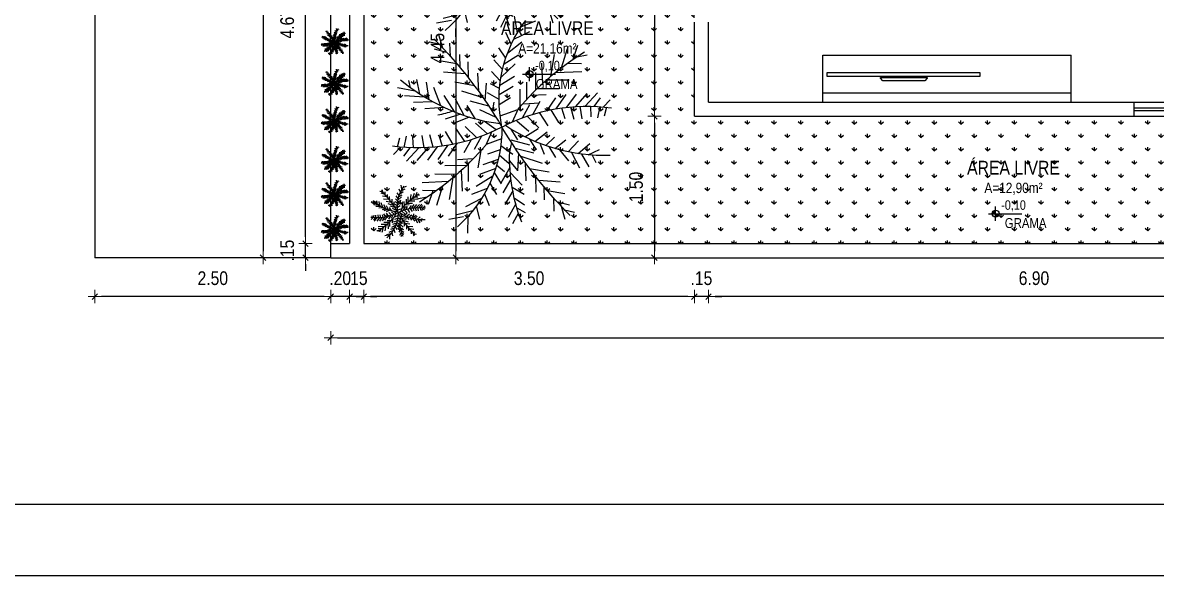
# Model space of a CAD drawing. Header units: millimetres. Extents: x -6300 to 1991, y -4770 to 4545.
# Drawn here: x 1492.07 to 1504.08, y 90.19 to 96.05 of the extents above; entities that cross this region are included whole.
import ezdxf
from ezdxf.enums import TextEntityAlignment as Align

# ---------------------------------------------------------------- set-up
doc = ezdxf.new("R2010")
doc.units = ezdxf.units.MM
doc.header["$LTSCALE"] = 20
doc.header["$MEASUREMENT"] = 0
doc.linetypes.add('CONTINU', pattern=[0])
doc.layers.get('0').update_dxf_attribs({"linetype": 'CONTINUOUS'})
doc.layers.get('DEFPOINTS').update_dxf_attribs({"linetype": 'CONTINUOUS'})
for name, color, linetype in [('COTA', 7, 'CONTINUOUS'), ('E-hatch', 8, 'CONTINUOUS'), ('E-txt-g', 3, 'CONTINUOUS'), ('LAYER7', 4, 'CONTINUOUS'), ('Lotes', 2, 'CONTINUOUS'), ('VE', 118, 'CONTINUOUS'), ('VEGET', 76, 'CONTINUOUS')]:
    doc.layers.add(name, color=color, linetype=linetype)
for name, color, linetype, lineweight in [('E-Pen-C', 4, 'CONTINUOUS', 15), ('E-Pen-G', 3, 'CONTINUOUS', 30), ('E-Txt-W', 7, 'CONTINUOUS', 20)]:
    doc.layers.add(name, color=color, linetype=linetype, lineweight=lineweight)
doc.styles.add('F2', font='ARIALN.TTF')
doc.styles.add('REG60', font='romans.shx', dxfattribs={"width": 0.8, "height": 0.15})
doc.styles.add('REG80', font='romans.shx', dxfattribs={"width": 0.8, "height": 0.2})
doc.dimstyles.new('DIMENSION-1', dxfattribs={"dimtxt": 0.145, "dimasz": 0.07, "dimexe": 1, "dimexo": 0, "dimgap": 0.12, "dimtad": 1, "dimzin": 7, "dimdsep": 46, "dimtxsty": 'F2', "dimblk1": 'TRACO', "dimblk2": 'TRACO', "dimsah": 1, "dimcen": 1, "dimse1": 1, "dimse2": 1, "dimclrd": 4, "dimclre": 256, "dimclrt": 4, "dimadec": 8, "dimazin": 0, "dimtfac": 1, "dimtix": 1, "dimtmove": 2, "dimatfit": 3, "dimldrblk": 'TRACO', "dimfxl": 1, "dimtolj": 1, "dimtzin": 0, "dimarcsym": 0})
pattern_1 = [(90, (-60.41372, 66.12446), (-0.141421356, 0.141421356), [0.0375, -0.245342713]), (45, (-60.41372, 66.12446), (-0.141421356, 0.141421356), [0.0375, -0.1625]), (135, (-60.41372, 66.12446), (-0.141421356, -0.141421356), [0.0375, -0.1625])]

# ---------------------------------------------------------------- blocks, each defined once
blk = doc.blocks.new('TRACO')
at = {"layer": 'E-Pen-C'}
for p, q in [((-1, 0), (1, 0)), ((0, 1), (0, -1))]:
    blk.add_line(p, q, dxfattribs=at)
at = {"layer": 'E-Pen-G'}
blk.add_line((-0.42, -0.42), (0.42, 0.42), dxfattribs=at)
blk = doc.blocks.new('*D401')
at = {"layer": 'COTA', "color": 4, "linetype": 'Continuous', "lineweight": -2}
blk.add_line((1506.161, 93.146), (1499.404, 93.146), dxfattribs=at)
at = {"layer": 'DEFPOINTS', "color": 0, "linetype": 'Continuous'}
for p in [(1499.334, 95.208, -1.83), (1506.231, 95.058, -1.83), (1499.334, 93.146)]:
    blk.add_point(p, dxfattribs=at)
at = {"layer": 'COTA', "color": 4, "linetype": 'Continuous', "lineweight": -2, "xscale": 0.07, "yscale": 0.07, "zscale": 0.07, "rotation": 180}
blk.add_blockref('TRACO', (1499.334, 93.146), dxfattribs=at)
at = {"layer": 'COTA', "color": 4, "linetype": 'Continuous', "lineweight": -2, "xscale": 0.07, "yscale": 0.07, "zscale": 0.07}
blk.add_blockref('TRACO', (1506.231, 93.146), dxfattribs=at)
at = {"layer": 'COTA', "color": 4, "linetype": 'Continuous', "insert": (1502.783, 93.34), "char_height": 0.145, "attachment_point": 5, "style": 'F2'}
blk.add_mtext('\\A1;6.90', dxfattribs=at)
blk = doc.blocks.new('*D402')
at = {"layer": 'COTA', "color": 4, "linetype": 'Continuous', "lineweight": -2}
for p, q in [((1499.114, 93.146), (1499.044, 93.146)), ((1499.334, 93.146), (1499.184, 93.146)), ((1499.404, 93.146), (1499.474, 93.146))]:
    blk.add_line(p, q, dxfattribs=at)
at = {"layer": 'DEFPOINTS', "color": 0, "linetype": 'Continuous'}
for p in [(1499.184, 95.208, -1.83), (1499.334, 95.208, -1.83), (1499.184, 93.146)]:
    blk.add_point(p, dxfattribs=at)
at = {"layer": 'COTA', "color": 4, "linetype": 'Continuous', "lineweight": -2, "xscale": 0.07, "yscale": 0.07, "zscale": 0.07}
blk.add_blockref('TRACO', (1499.184, 93.146), dxfattribs=at)
at = {"layer": 'COTA', "color": 4, "linetype": 'Continuous', "lineweight": -2, "xscale": 0.07, "yscale": 0.07, "zscale": 0.07, "rotation": 180}
blk.add_blockref('TRACO', (1499.334, 93.146), dxfattribs=at)
at = {"layer": 'COTA', "color": 4, "linetype": 'Continuous', "insert": (1499.259, 93.34), "char_height": 0.145, "attachment_point": 5, "style": 'F2'}
blk.add_mtext('\\A1;.15', dxfattribs=at)
blk = doc.blocks.new('*D403')
at = {"layer": 'COTA', "color": 4, "linetype": 'Continuous', "lineweight": -2}
blk.add_line((1499.114, 93.146), (1495.751, 93.146), dxfattribs=at)
at = {"layer": 'DEFPOINTS', "color": 0, "linetype": 'Continuous'}
for p in [(1499.184, 95.208, -1.83), (1495.681, 93.708, -1.83), (1495.681, 93.146)]:
    blk.add_point(p, dxfattribs=at)
at = {"layer": 'COTA', "color": 4, "linetype": 'Continuous', "lineweight": -2, "xscale": 0.07, "yscale": 0.07, "zscale": 0.07, "rotation": 180}
blk.add_blockref('TRACO', (1495.681, 93.146), dxfattribs=at)
at = {"layer": 'COTA', "color": 4, "linetype": 'Continuous', "lineweight": -2, "xscale": 0.07, "yscale": 0.07, "zscale": 0.07}
blk.add_blockref('TRACO', (1499.184, 93.146), dxfattribs=at)
at = {"layer": 'COTA', "color": 4, "linetype": 'Continuous', "insert": (1497.433, 93.34), "char_height": 0.145, "attachment_point": 5, "style": 'F2'}
blk.add_mtext('\\A1;3.50', dxfattribs=at)
blk = doc.blocks.new('*D404')
at = {"layer": 'COTA', "color": 4, "linetype": 'Continuous', "lineweight": -2}
for p, q in [((1495.461, 93.146), (1495.391, 93.146)), ((1495.681, 93.146), (1495.531, 93.146)), ((1495.751, 93.146), (1495.821, 93.146))]:
    blk.add_line(p, q, dxfattribs=at)
at = {"layer": 'DEFPOINTS', "color": 0, "linetype": 'Continuous'}
for p in [(1495.531, 93.708, -1.83), (1495.681, 93.708, -1.83), (1495.531, 93.146)]:
    blk.add_point(p, dxfattribs=at)
at = {"layer": 'COTA', "color": 4, "linetype": 'Continuous', "lineweight": -2, "xscale": 0.07, "yscale": 0.07, "zscale": 0.07}
blk.add_blockref('TRACO', (1495.531, 93.146), dxfattribs=at)
at = {"layer": 'COTA', "color": 4, "linetype": 'Continuous', "lineweight": -2, "xscale": 0.07, "yscale": 0.07, "zscale": 0.07, "rotation": 180}
blk.add_blockref('TRACO', (1495.681, 93.146), dxfattribs=at)
at = {"layer": 'COTA', "color": 4, "linetype": 'Continuous', "insert": (1495.606, 93.34), "char_height": 0.145, "attachment_point": 5, "style": 'F2'}
blk.add_mtext('\\A1;.15', dxfattribs=at)
blk = doc.blocks.new('*D405')
at = {"layer": 'COTA', "color": 4, "linetype": 'Continuous', "lineweight": -2}
blk.add_line((1495.401, 92.709), (1517.761, 92.709), dxfattribs=at)
at = {"layer": 'DEFPOINTS', "color": 0, "linetype": 'Continuous'}
for p in [(1495.331, 93.558, -1.83), (1517.831, 93.558, -1.83), (1517.831, 92.709)]:
    blk.add_point(p, dxfattribs=at)
at = {"layer": 'COTA', "color": 4, "linetype": 'Continuous', "lineweight": -2, "xscale": 0.07, "yscale": 0.07, "zscale": 0.07, "rotation": 180}
blk.add_blockref('TRACO', (1495.331, 92.709), dxfattribs=at)
at = {"layer": 'COTA', "color": 4, "linetype": 'Continuous', "lineweight": -2, "xscale": 0.07, "yscale": 0.07, "zscale": 0.07}
blk.add_blockref('TRACO', (1517.831, 92.709), dxfattribs=at)
at = {"layer": 'COTA', "color": 4, "linetype": 'Continuous', "insert": (1506.581, 92.903), "char_height": 0.145, "attachment_point": 5, "style": 'F2'}
blk.add_mtext('\\A1;22.50', dxfattribs=at)
blk = doc.blocks.new('*D469')
at = {"layer": 'COTA', "color": 4, "linetype": 'Continuous', "lineweight": -2}
for p, q in [((1495.261, 93.146), (1495.191, 93.146)), ((1495.531, 93.146), (1495.331, 93.146)), ((1495.601, 93.146), (1495.671, 93.146))]:
    blk.add_line(p, q, dxfattribs=at)
at = {"layer": 'DEFPOINTS', "color": 0, "linetype": 'Continuous'}
for p in [(1495.331, 93.708, -1.83), (1495.531, 93.708, -1.83), (1495.331, 93.146)]:
    blk.add_point(p, dxfattribs=at)
at = {"layer": 'COTA', "color": 4, "linetype": 'Continuous', "lineweight": -2, "xscale": 0.07, "yscale": 0.07, "zscale": 0.07}
blk.add_blockref('TRACO', (1495.331, 93.146), dxfattribs=at)
at = {"layer": 'COTA', "color": 4, "linetype": 'Continuous', "lineweight": -2, "xscale": 0.07, "yscale": 0.07, "zscale": 0.07, "rotation": 180}
blk.add_blockref('TRACO', (1495.531, 93.146), dxfattribs=at)
at = {"layer": 'COTA', "color": 4, "linetype": 'Continuous', "insert": (1495.431, 93.34), "char_height": 0.145, "attachment_point": 5, "style": 'F2'}
blk.add_mtext('\\A1;.20', dxfattribs=at)
blk = doc.blocks.new('*D491')
at = {"layer": 'COTA', "color": 4, "linetype": 'Continuous', "lineweight": -2}
for p, q in [((1495.064, 93.778), (1495.064, 93.848)), ((1495.064, 93.558), (1495.064, 93.708)), ((1495.064, 93.488), (1495.064, 93.418))]:
    blk.add_line(p, q, dxfattribs=at)
at = {"layer": 'DEFPOINTS', "color": 0, "linetype": 'Continuous'}
for p in [(1495.064, 93.708), (1495.331, 93.708, -1.83), (1495.331, 93.558, -1.83)]:
    blk.add_point(p, dxfattribs=at)
at = {"layer": 'COTA', "color": 4, "linetype": 'Continuous', "lineweight": -2, "xscale": 0.07, "yscale": 0.07, "zscale": 0.07}
for p, rotation in [((1495.064, 93.708), 270), ((1495.064, 93.558), 90)]:
    blk.add_blockref('TRACO', p, dxfattribs=dict(at, rotation=rotation))
at = {"layer": 'COTA', "color": 4, "linetype": 'Continuous', "insert": (1494.87, 93.633), "char_height": 0.145, "attachment_point": 5, "rotation": 90, "style": 'F2'}
blk.add_mtext('\\A1;.15', dxfattribs=at)
blk = doc.blocks.new('*D492')
at = {"layer": 'COTA', "color": 4, "linetype": 'Continuous', "lineweight": -2}
blk.add_line((1495.064, 93.778), (1495.064, 98.312), dxfattribs=at)
at = {"layer": 'DEFPOINTS', "color": 0, "linetype": 'Continuous'}
for p in [(1495.064, 98.382), (1495.331, 98.382, -0.82), (1495.331, 93.708, -1.83)]:
    blk.add_point(p, dxfattribs=at)
at = {"layer": 'COTA', "color": 4, "linetype": 'Continuous', "lineweight": -2, "xscale": 0.07, "yscale": 0.07, "zscale": 0.07}
for p, rotation in [((1495.064, 98.382), 90), ((1495.064, 93.708), 270)]:
    blk.add_blockref('TRACO', p, dxfattribs=dict(at, rotation=rotation))
at = {"layer": 'COTA', "color": 4, "linetype": 'Continuous', "insert": (1494.87, 96.045), "char_height": 0.145, "attachment_point": 5, "rotation": 90, "style": 'F2'}
blk.add_mtext('\\A1;4.67', dxfattribs=at)
blk = doc.blocks.new('*D502')
at = {"layer": 'COTA', "color": 4, "linetype": 'Continuous', "lineweight": -2}
blk.add_line((1494.614, 114.488), (1494.614, 93.628), dxfattribs=at)
at = {"layer": 'DEFPOINTS', "color": 0, "linetype": 'Continuous'}
for p in [(1495.331, 114.558, -1.83), (1494.614, 93.558), (1495.331, 93.558, -1.83)]:
    blk.add_point(p, dxfattribs=at)
at = {"layer": 'COTA', "color": 4, "linetype": 'Continuous', "lineweight": -2, "xscale": 0.07, "yscale": 0.07, "zscale": 0.07}
for p, rotation in [((1494.614, 114.558), 90), ((1494.614, 93.558), 270)]:
    blk.add_blockref('TRACO', p, dxfattribs=dict(at, rotation=rotation))
at = {"layer": 'COTA', "color": 4, "linetype": 'Continuous', "insert": (1494.42, 104.058), "char_height": 0.145, "attachment_point": 5, "rotation": 90, "style": 'F2'}
blk.add_mtext('\\A1;21.00', dxfattribs=at)
blk = doc.blocks.new('*D503')
at = {"layer": 'COTA', "color": 4, "linetype": 'Continuous', "lineweight": -2}
blk.add_line((1495.261, 93.146), (1492.901, 93.146), dxfattribs=at)
at = {"layer": 'DEFPOINTS', "color": 0, "linetype": 'Continuous'}
for p in [(1492.831, 93.558, -1.83), (1495.331, 93.558, -1.83), (1492.831, 93.146)]:
    blk.add_point(p, dxfattribs=at)
at = {"layer": 'COTA', "color": 4, "linetype": 'Continuous', "lineweight": -2, "xscale": 0.07, "yscale": 0.07, "zscale": 0.07, "rotation": 180}
blk.add_blockref('TRACO', (1492.831, 93.146), dxfattribs=at)
at = {"layer": 'COTA', "color": 4, "linetype": 'Continuous', "lineweight": -2, "xscale": 0.07, "yscale": 0.07, "zscale": 0.07}
blk.add_blockref('TRACO', (1495.331, 93.146), dxfattribs=at)
at = {"layer": 'COTA', "color": 4, "linetype": 'Continuous', "insert": (1494.081, 93.34), "char_height": 0.145, "attachment_point": 5, "style": 'F2'}
blk.add_mtext('\\A1;2.50', dxfattribs=at)
blk = doc.blocks.new('*D512')
at = {"layer": 'COTA', "color": 4, "linetype": 'Continuous', "lineweight": -2}
blk.add_line((1498.761, 97.935), (1498.761, 95.128), dxfattribs=at)
at = {"layer": 'DEFPOINTS', "color": 0, "linetype": 'Continuous'}
for p in [(1499.184, 98.005, -1.83), (1498.761, 95.058), (1499.184, 95.058, -1.83)]:
    blk.add_point(p, dxfattribs=at)
at = {"layer": 'COTA', "color": 4, "linetype": 'Continuous', "lineweight": -2, "xscale": 0.07, "yscale": 0.07, "zscale": 0.07}
for p, rotation in [((1498.761, 98.005), 90), ((1498.761, 95.058), 270)]:
    blk.add_blockref('TRACO', p, dxfattribs=dict(at, rotation=rotation))
at = {"layer": 'COTA', "color": 4, "linetype": 'Continuous', "insert": (1498.567, 96.531), "char_height": 0.145, "attachment_point": 5, "rotation": 90, "style": 'F2'}
blk.add_mtext('\\A1;2.95', dxfattribs=at)
blk = doc.blocks.new('*D513')
at = {"layer": 'COTA', "color": 4, "linetype": 'Continuous', "lineweight": -2}
blk.add_line((1498.761, 94.988), (1498.761, 93.628), dxfattribs=at)
at = {"layer": 'DEFPOINTS', "color": 0, "linetype": 'Continuous'}
for p in [(1499.184, 95.058, -1.83), (1498.761, 93.558), (1499.098, 93.558, -1.83)]:
    blk.add_point(p, dxfattribs=at)
at = {"layer": 'COTA', "color": 4, "linetype": 'Continuous', "lineweight": -2, "xscale": 0.07, "yscale": 0.07, "zscale": 0.07}
for p, rotation in [((1498.761, 95.058), 90), ((1498.761, 93.558), 270)]:
    blk.add_blockref('TRACO', p, dxfattribs=dict(at, rotation=rotation))
at = {"layer": 'COTA', "color": 4, "linetype": 'Continuous', "insert": (1498.567, 94.308), "char_height": 0.145, "attachment_point": 5, "rotation": 90, "style": 'F2'}
blk.add_mtext('\\A1;1.50', dxfattribs=at)
blk = doc.blocks.new('*D519')
at = {"layer": 'COTA', "color": 4, "linetype": 'Continuous', "lineweight": -2}
blk.add_line((1496.657, 97.935), (1496.657, 93.628), dxfattribs=at)
at = {"layer": 'DEFPOINTS', "color": 0, "linetype": 'Continuous'}
for p in [(1496.835, 98.005), (1496.657, 93.558), (1496.835, 93.558, -1.83)]:
    blk.add_point(p, dxfattribs=at)
at = {"layer": 'COTA', "color": 4, "linetype": 'Continuous', "lineweight": -2, "xscale": 0.07, "yscale": 0.07, "zscale": 0.07}
for p, rotation in [((1496.657, 98.005), 90), ((1496.657, 93.558), 270)]:
    blk.add_blockref('TRACO', p, dxfattribs=dict(at, rotation=rotation))
at = {"layer": 'COTA', "color": 4, "linetype": 'Continuous', "insert": (1496.463, 95.781), "char_height": 0.145, "attachment_point": 5, "rotation": 90, "style": 'F2'}
blk.add_mtext('\\A1;4.45', dxfattribs=at)
blk = doc.blocks.new('TXT-AMB75')
at = {"layer": 'E-txt-g', "style": 'REG80', "width": 0.8, "flags": 8}
blk.add_attdef('TXT', text='', height=0.2, dxfattribs=at).set_placement((0.005, 0.296), align=Align.CENTER)
at = {"layer": 'E-Txt-W', "style": 'REG60', "width": 0.8, "flags": 8}
blk.add_attdef('TXT', text='', height=0.15, dxfattribs=at).set_placement((0.005, 0.027), align=Align.CENTER)
blk = doc.blocks.new('NV')
at = {"color": 4, "linetype": 'ByBlock', "ltscale": 0.5}
for p, q in [((-1.414, -0.142), (-1.414, 0.107)), ((-1.539, -0.018), (-0.953, -0.018))]:
    blk.add_line(p, q, dxfattribs=at)
at = {"color": 4, "ltscale": 2.5}
blk.add_circle((-1.414, -0.018), 0.0622, dxfattribs=at)
at = {"color": 4}
for points in [[(-1.414, -0.018), (-1.458, 0.026), (-1.476, -0.018), (-1.472, 0.006)], [(-1.414, -0.018), (-1.414, 0.045), (-1.458, 0.026), (-1.438, 0.04)], [(-1.414, -0.018), (-1.352, -0.018), (-1.37, -0.062), (-1.357, -0.041)], [(-1.414, -0.018), (-1.37, -0.062), (-1.414, -0.08), (-1.39, -0.075)]]:
    blk.add_solid(points, dxfattribs=at)
at = {"layer": 'E-Txt-W', "color": 4, "ltscale": 2.5, "style": 'F2'}
blk.add_attdef('COTAPISO', (-1.306, 0.073), '', height=0.15, dxfattribs=at)
blk = doc.blocks.new('FLOR2')
at = {"layer": 'VE', "color": 8}
for p, q in [((-80.3, 253.3), (-101.6, 282.1)), ((-82.6, 266.8), (-71.8, 290.5)), ((-77.5, 238.1), (-64.7, 269)), ((53.7, 258.4), (40.8, 273)), ((53.2, 243.8), (73.7, 286)), ((-74.7, 224.4), (-101.7, 246.3)), ((-69.4, 199.7), (-47.7, 241.3)), ((52.3, 229.2), (26.3, 258.5)), ((51.1, 215.2), (79.6, 258.5)), ((-66.3, 186.3), (-93.5, 208.1)), ((-61.3, 166.2), (-30.7, 213.6)), ((49.4, 200.4), (16.6, 234.2)), ((43.9, 166.6), (16.6, 210)), ((48.1, 190.9), (79.6, 229.4)), ((-57.8, 153.1), (-91, 179.1)), ((42.1, 157.4), (74.8, 195.4)), ((187.8, 178.2), (161.1, 191.4)), ((197.1, 193.1), (174.8, 202.3)), ((193, 186.4), (218.9, 189.4)), ((-228.8, 121.8), (-258.8, 154)), ((-50.9, 128.4), (-27.3, 174.9)), ((34.9, 127.8), (16.6, 176)), ((157.5, 136.3), (134.7, 159.9)), ((174.2, 158.1), (152.7, 176.1)), ((166, 147.1), (213.3, 152.2)), ((179.9, 166.3), (207.2, 166.2)), ((-248.3, 123.4), (-282.9, 101.8)), ((-209.5, 119.1), (-251.1, 97.5)), ((-195.2, 116.4), (-211.3, 146.7)), ((-157.4, 106.1), (-168.5, 136.9)), ((-128.8, 95.1), (-135.3, 128.2)), ((-45.4, 110.2), (-82.7, 140.9)), ((-39.3, 91.1), (-19.9, 146.4)), ((27.5, 102.9), (6.9, 146.9)), ((30.7, 113.1), (65.1, 137.2)), ((125.4, 100.5), (108.7, 123.5)), ((141.8, 117.9), (121.5, 144.1)), ((150.9, 128.4), (195.6, 131.1)), ((-171.1, 110.4), (-216.8, 98.5)), ((-143, 100.9), (-184.2, 85)), ((-101.1, 81.5), (-107.5, 115.3)), ((-84.2, 71.5), (-80.2, 97.5)), ((-36.3, 82.2), (-75, 107.5)), ((-61, 55.7), (-56.7, 89.9)), ((-30.9, 66.6), (-12.1, 113)), ((17.2, 73.9), (2, 112.9)), ((23.1, 89.8), (60.2, 112.9)), ((81.1, 61.1), (66.9, 100.4)), ((105, 81.1), (89.8, 117)), ((115.6, 91), (160.4, 89.1)), ((134.9, 110.4), (178, 110.1)), ((-110.7, 86.6), (-160.6, 77.4)), ((-91.7, 76.1), (-133.4, 59.7)), ((-71.4, 63.1), (-110.4, 47.3)), ((-25, 50.2), (-47.6, 61.3)), ((-18.6, 33.4), (-9.2, 79.1)), ((28.8, 25.6), (25.9, 67.6)), ((54.7, 41.9), (48.8, 84.2)), ((97.7, 74.8), (137.5, 72.5)), ((127.7, 19.7), (162.5, 64.9)), ((161.6, 26), (195.9, 72.7)), ((189.8, 32.5), (233.7, 85.8)), ((228.3, 43.3), (249.4, 72.6)), ((256.3, 52.6), (276.4, 71.1)), ((-50.4, 47.4), (-82.6, 34.3)), ((-11.4, 15.4), (7.9, 51.4)), ((7.7, 13.9), (7.9, 51.4)), ((43.6, 34.6), (82.9, 28.8)), ((67, 50.6), (105.8, 45.4)), ((103.6, 16.2), (129.9, 47.5)), ((209.1, 37.6), (258.9, 19.8)), ((234.1, 50.4), (269.5, 38.8)), ((-190.4, -16.5), (-241.7, 10.1)), ((-162.2, -10.6), (-203.9, 23.1)), ((-138.3, -6.5), (-174.5, 20.9)), ((-104.1, -2.9), (-140.4, 24.4)), ((-79, 0.2), (-115.2, 27.6)), ((-34.8, -7.8), (-70.5, 0.7)), ((-27.9, 27.5), (-69, 0.4)), ((17.8, -11.5), (53.6, 12.1)), ((19.5, 20.2), (55.1, 11.7)), ((74.5, 13.1), (115.2, -7.4)), ((122.9, 19), (159.1, -8.4)), ((146.8, 23), (188.6, -10.7)), ((175.1, 28.9), (226.4, 2.4)), ((-260.6, -36.3), (-297.5, -24.2)), ((-224.4, -25.1), (-274.3, -7.4)), ((-205.1, -20), (-249, -73.3)), ((-176.9, -13.5), (-211.2, -60.3)), ((-143.1, -7.2), (-177.8, -52.5)), ((-119, -3.8), (-145.3, -35)), ((-90.2, -2.9), (-116.5, -34.1)), ((-59, -22.2), (-98.2, -16.3)), ((-70, -29.4), (-64.1, -71.7)), ((-43.8, -14.7), (-40.9, -56.7)), ((-17.4, -15.4), (-5.3, -45.9)), ((32.9, -20.5), (32.1, -58.5)), ((42.4, -25.6), (71.3, -6.3)), ((66.1, -36.8), (101.2, -13.5)), ((88.6, -45.5), (126.2, -21)), ((240.1, -54.5), (268.6, -27.6)), ((-271.7, -40.1), (-291.8, -58.6)), ((-243.7, -30.8), (-264.8, -60.1)), ((-82.4, -38.1), (-121.1, -32.9)), ((-96.4, -48.6), (-82.2, -87.9)), ((-23.5, -56.8), (-61.5, -71.9)), ((5.3, -32.4), (-13.4, -78.7)), ((15.6, -54.2), (-3.2, -100.5)), ((9.6, -37.7), (32.3, -48.8)), ((54.4, -31.5), (57.1, -66)), ((80.3, -42.5), (81.7, -68.7)), ((98.9, -48.8), (111.9, -80.7)), ((109.3, -51.9), (156.4, -33)), ((128.7, -56.7), (141.8, -87.8)), ((143.9, -59.5), (181, -35.7)), ((173.3, -63.2), (215.7, -42.4)), ((212.6, -64.1), (249.1, -34.6)), ((-131, -78.5), (-175.7, -76.6)), ((-113, -62.3), (-152.8, -60)), ((-140.7, -88), (-124, -111.1)), ((-120.3, -68.7), (-105.1, -104.5)), ((-28.9, -84.6), (-68.3, -95.7)), ((-25.5, -69.9), (-13.5, -100.4)), ((23.9, -78.7), (4.6, -133.9)), ((21, -69.7), (59.6, -95)), ((50.8, -62.6), (58.9, -94.5)), ((64.2, -73.5), (111.4, -79.4)), ((74.6, -82.5), (81.9, -127.1)), ((159, -61.7), (176, -89.7)), ((198, -64.3), (219.9, -90.7)), ((232.1, -62.8), (267.9, -88.5)), ((-166.3, -115.9), (-211, -118.7)), ((-150.3, -97.9), (-193.3, -97.6)), ((-157.1, -105.4), (-136.8, -131.7)), ((-37.2, -114.1), (-68.5, -119.5)), ((-31.5, -100), (-16.7, -124.3)), ((35.5, -115.9), (12, -162.5)), ((30, -97.7), (67.4, -128.4)), ((87.1, -94.1), (128.1, -98.7)), ((101.9, -109), (98.1, -145.2)), ((108.6, -116.2), (149.5, -121.2)), ((-181.4, -134.6), (-228.6, -139.7)), ((-189.5, -145.7), (-168.1, -163.6)), ((-172.9, -123.8), (-150, -147.4)), ((-45.5, -137.8), (-81, -147.5)), ((-39.9, -122.1), (-27.9, -152.6)), ((42.5, -140.6), (75.6, -166.6)), ((120.9, -130.2), (119.1, -162.8)), ((131.2, -142.8), (171.4, -148.5)), ((-208.4, -174), (-234.3, -177)), ((-195.2, -153.8), (-222.5, -153.8)), ((-203.2, -165.8), (-176.5, -178.9)), ((-59.4, -170.6), (-98.3, -175.1)), ((-50.1, -149.5), (-40.8, -185.5)), ((45.9, -153.7), (15.3, -201.1)), ((50.9, -173.8), (78.2, -195.6)), ((137.7, -151.4), (134.9, -176.1)), ((145.5, -162.1), (177.9, -167.4)), ((-212.4, -180.7), (-190.1, -189.9)), ((-71.3, -194.2), (-110.7, -203.1)), ((-75.6, -202), (-60.4, -237.2)), ((-63.4, -178.9), (-44, -219.3)), ((54.1, -187.2), (32.4, -228.8)), ((-84.5, -217), (-113.5, -232.1)), ((-90.3, -226.2), (-80.6, -245)), ((62.1, -225.6), (49.4, -256.6)), ((59.4, -211.9), (86.4, -233.9)), ((67.3, -254.3), (56.5, -278)), ((64.9, -240.8), (86.2, -269.6))]:
    blk.add_line(p, q, dxfattribs=at)
for centre, radius, start, end in [((1087.9, 462.4), 1186.7, 188.516, 202.6061), ((-486.5, 269.5), 540.3, 336.1944, 2.2987), ((-211.8, 435.3), 475.2, 295.4351, 330.987), ((-111.8, 349.6), 262, 304.4561, 313.2891), ((-266.2, -219.1), 342.9, 41.079, 90.2435), ((11.4, 742.8), 732.4, 273.4205, 291.3892), ((-26.8, -730.3), 732.4, 93.4205, 111.3892), ((196.4, -422.9), 475.2, 115.4351, 150.987), ((-481.7, 27.7), 466.5, 321.3423, 356.988), ((200.6, 278.7), 342.9, 232.5988, 281.7634), ((-1103.2, -449.9), 1186.7, 8.516, 22.6061), ((-241, -435.3), 473.3, 32.1218, 54.7349)]:
    blk.add_arc(centre, radius, start, end, dxfattribs=at)

msp = doc.modelspace()

# ---------------------------------------------------------------- hatches: boundary and pattern name
at = {"layer": 'E-hatch'}
h = msp.add_hatch(dxfattribs=at)
h.set_pattern_fill('GRASS', color=8, scale=0.2, style=0)
h.set_pattern_definition(pattern_1)
h.paths.add_polyline_path([(1495.681, 100.308), (1498.331, 100.308), (1498.331, 98.005), (1499.184, 98.005), (1499.184, 93.708), (1495.681, 93.708)])
h.paths.add_polyline_path([(1495.691, 100.213), (1495.691, 98.913), (1495.991, 98.913), (1495.991, 100.213)], flags=16)
h.paths.add_polyline_path([(1495.681, 99.082), (1496.681, 99.082), (1496.681, 99.112), (1495.681, 99.112)], flags=17)
h.paths.add_polyline_path([(1496.031, 100.213), (1496.031, 98.913), (1496.331, 98.913), (1496.331, 100.213)], flags=16)
h.paths.add_polyline_path([(1496.431, 100.213), (1496.431, 98.913), (1496.731, 98.913), (1496.731, 100.213)], flags=16)
h.paths.add_polyline_path([(1496.831, 100.213), (1496.831, 98.913), (1497.131, 98.913), (1497.131, 100.213)], flags=16)
h.paths.add_polyline_path([(1497.631, 100.213), (1497.631, 98.913), (1497.931, 98.913), (1497.931, 100.213)], flags=16)
h.paths.add_polyline_path([(1497.231, 100.213), (1497.231, 98.913), (1497.531, 98.913), (1497.531, 100.213)], flags=16)
h.paths.add_polyline_path([(1498.031, 100.213), (1498.031, 98.913), (1498.331, 98.913), (1498.331, 100.213)], flags=16)
h.paths.add_polyline_path([(1498.69, 97.142), (1499.09, 97.142), (1499.09, 96.947), (1498.69, 96.947)], flags=16)
h.paths.add_polyline_path([(1497.438, 95.506), (1497.438, 95.543), (1497.423, 95.54), (1497.411, 95.532)], flags=24)
h.paths.add_polyline_path([(1497.438, 95.506), (1497.411, 95.532), (1497.403, 95.52), (1497.4, 95.506)], flags=8)
h.paths.add_polyline_path([(1497.438, 95.506), (1497.475, 95.506), (1497.472, 95.491), (1497.464, 95.479)], flags=8)
h.paths.add_polyline_path([(1497.438, 95.506), (1497.464, 95.479), (1497.452, 95.471), (1497.438, 95.468)], flags=24)
edge = h.paths.add_edge_path(flags=16)
edge.add_line((1497.438, 95.431), (1497.438, 95.58))
edge = h.paths.add_edge_path(flags=16)
edge.add_arc((1497.438, 95.506), 0.0373, 0, 360)
edge = h.paths.add_edge_path(flags=16)
edge.add_line((1497.363, 95.506), (1497.714, 95.506))
h.paths.add_polyline_path([(1497.467, 95.497), (1497.751, 95.497), (1497.751, 95.677), (1497.467, 95.677)], flags=24)
h.paths.add_polyline_path([(1497.089, 95.874), (1498.165, 95.874), (1498.165, 96.15), (1497.089, 96.15)], flags=24)
h.paths.add_polyline_path([(1497.286, 95.669), (1497.968, 95.669), (1497.968, 95.866), (1497.286, 95.866)], flags=24)
h.paths.add_polyline_path([(1497.38, 97.667), (1497.776, 97.667), (1497.776, 97.968), (1497.38, 97.968)], flags=24)
h.paths.add_polyline_path([(1498.602, 97.667), (1498.905, 97.667), (1498.905, 97.968), (1498.602, 97.968)], flags=24)
h.paths.add_polyline_path([(1495.88, 97.667), (1496.276, 97.667), (1496.276, 97.968), (1495.88, 97.968)], flags=24)
h.paths.add_polyline_path([(1498.717, 96.334), (1498.717, 96.73), (1498.415, 96.73), (1498.415, 96.334)], flags=24)
h.paths.add_polyline_path([(1496.613, 95.586), (1496.613, 95.982), (1496.312, 95.982), (1496.312, 95.586)], flags=24)
h.paths.add_polyline_path([(1498.717, 94.105), (1498.717, 94.501), (1498.415, 94.501), (1498.415, 94.105)], flags=24)
h = msp.add_hatch(dxfattribs=at)
h.set_pattern_fill('GRASS', color=8, scale=0.2, style=0)
h.set_pattern_definition(pattern_1)
h.paths.add_polyline_path([(1499.184, 95.058), (1508.731, 95.058), (1508.731, 93.708), (1499.184, 93.708)])
h.paths.add_polyline_path([(1502.376, 94.026), (1502.376, 94.063), (1502.362, 94.06), (1502.35, 94.052)], flags=24)
h.paths.add_polyline_path([(1502.376, 94.026), (1502.35, 94.052), (1502.342, 94.04), (1502.339, 94.026)], flags=8)
h.paths.add_polyline_path([(1502.376, 94.026), (1502.414, 94.026), (1502.411, 94.011), (1502.403, 93.999)], flags=8)
h.paths.add_polyline_path([(1502.376, 94.026), (1502.403, 93.999), (1502.391, 93.991), (1502.376, 93.988)], flags=24)
edge = h.paths.add_edge_path(flags=16)
edge.add_line((1502.376, 93.951), (1502.376, 94.1))
edge = h.paths.add_edge_path(flags=16)
edge.add_arc((1502.376, 94.026), 0.0373, 0, 360)
edge = h.paths.add_edge_path(flags=16)
edge.add_line((1502.302, 94.026), (1502.653, 94.026))
h.paths.add_polyline_path([(1502.406, 94.017), (1502.689, 94.017), (1502.689, 94.197), (1502.406, 94.197)], flags=24)
h.paths.add_polyline_path([(1502.028, 94.394), (1503.104, 94.394), (1503.104, 94.67), (1502.028, 94.67)], flags=24)
h.paths.add_polyline_path([(1502.225, 94.189), (1502.907, 94.189), (1502.907, 94.386), (1502.225, 94.386)], flags=24)
h.paths.add_polyline_path([(1504.647, 94.993), (1505.047, 94.993), (1505.047, 94.799), (1504.647, 94.799)], flags=16)
h.paths.add_polyline_path([(1507.285, 94.979), (1507.686, 94.979), (1507.686, 94.785), (1507.285, 94.785)], flags=16)
h.paths.add_polyline_path([(1505.825, 94.105), (1505.825, 94.501), (1505.523, 94.501), (1505.523, 94.105)], flags=24)
h.paths.add_polyline_path([(1504.578, 94.18), (1504.578, 94.575), (1504.276, 94.575), (1504.276, 94.18)], flags=24)

# ---------------------------------------------------------------- linework, layer by layer
at = {"color": 8, "linetype": 'CONTINU'}
for p, q in [((1500.547, 95.708), (1503.177, 95.708)), ((1500.547, 95.208), (1500.547, 95.708)), ((1503.177, 95.208), (1503.177, 95.708)), ((1500.547, 95.308), (1503.177, 95.308))]:
    msp.add_line(p, q, dxfattribs=at)
for points in [[(1502.209, 95.522), (1502.209, 95.479), (1500.593, 95.479), (1500.593, 95.522)], [(1501.651, 95.469), (1501.651, 95.461), (1501.625, 95.435), (1501.183, 95.435), (1501.158, 95.461), (1501.158, 95.469)]]:
    msp.add_lwpolyline(points, close=True, dxfattribs=at)
at = {"layer": 'COTA', "color": 5, "linetype": 'Continuous'}
for p, q in [((1495.681, 99.082, 0.486), (1495.681, 93.708)), ((1495.531, 98.382, 0.486), (1495.531, 93.708)), ((1499.184, 95.058), (1499.184, 96.055)), ((1499.334, 95.208), (1499.334, 96.055)), ((1499.334, 95.208), (1503.84, 95.208)), ((1503.84, 95.208), (1503.84, 95.058)), ((1499.184, 95.058), (1503.84, 95.058)), ((1495.331, 93.708), (1495.531, 93.708)), ((1495.331, 93.558), (1495.331, 93.708)), ((1495.481, 93.708), (1495.531, 93.708)), ((1495.681, 93.708), (1508.731, 93.708)), ((1495.331, 93.558), (1517.831, 93.558))]:
    msp.add_line(p, q, dxfattribs=at)
at = {"layer": 'COTA', "color": 8, "linetype": 'Continuous'}
for p, q in [((1503.84, 95.208), (1505.84, 95.208)), ((1503.84, 95.058), (1505.84, 95.058))]:
    msp.add_line(p, q, dxfattribs=at)
at = {"layer": 'COTA', "color": 7, "linetype": 'Continuous'}
for p, q in [((1503.84, 95.148), (1505.84, 95.148)), ((1503.84, 95.118), (1505.84, 95.118))]:
    msp.add_line(p, q, dxfattribs=at)
at = {"layer": 'LAYER7', "color": 8, "linetype": 'Continuous'}
for p, q in [((1492.831, 114.558), (1492.831, 93.558)), ((1495.331, 93.708), (1495.331, 98.382, 0.524)), ((1495.331, 93.558), (1492.831, 93.558))]:
    msp.add_line(p, q, dxfattribs=at)
at = {"layer": 'Lotes', "color": 2}
msp.add_lwpolyline([(1460.276, 90.189), (1534.849, 90.189), (1534.849, 134.739), (1460.276, 134.739)], close=True, dxfattribs=at)
at = {"layer": 'Lotes', "color": 1}
msp.add_lwpolyline([(1462.151, 133.989), (1534.099, 133.989), (1534.099, 90.939), (1462.151, 90.939)], close=True, dxfattribs=at)

# ---------------------------------------------------------------- block references
ref = msp.add_blockref('TXT-AMB75', (1497.623, 95.704, 1.83), dxfattribs=dict(xscale=0.7290000000000001, yscale=0.7290000000000001, zscale=0.7290000000000001))
ref.add_attrib('TXT', 'ÁREA LIVRE', dxfattribs={"layer": 'E-txt-g', "color": 2, "height": 0.1458, "style": 'F2'}).set_placement((1497.627, 95.92, 1.83), align=Align.CENTER)
ref.add_attrib('TXT', 'A=21,16m²', dxfattribs={"layer": 'E-Txt-W', "height": 0.1094, "style": 'F2'}).set_placement((1497.627, 95.724, 1.83), align=Align.CENTER)
ref = msp.add_blockref('NV', (1498.286, 95.516, 1.83), dxfattribs=dict(xscale=0.6, yscale=0.6, zscale=0.6))
ref.add_attrib('COTAPISO', '-0,10', (1497.497, 95.547, 1.83), dxfattribs={"layer": 'E-Txt-W', "color": 4, "ltscale": 2.5, "height": 0.1, "style": 'F2'})
ref = msp.add_blockref('TXT-AMB75', (1502.562, 94.224, 1.83), dxfattribs=dict(xscale=0.7290000000000001, yscale=0.7290000000000001, zscale=0.7290000000000001))
ref.add_attrib('TXT', 'ÁREA LIVRE', dxfattribs={"layer": 'E-txt-g', "color": 2, "height": 0.1458, "style": 'F2'}).set_placement((1502.566, 94.44, 1.83), align=Align.CENTER)
ref.add_attrib('TXT', 'A=12,90m²', dxfattribs={"layer": 'E-Txt-W', "height": 0.1094, "style": 'F2'}).set_placement((1502.566, 94.244, 1.83), align=Align.CENTER)
ref = msp.add_blockref('NV', (1503.225, 94.036, 1.83), dxfattribs=dict(xscale=0.6, yscale=0.6, zscale=0.6))
ref.add_attrib('COTAPISO', '-0,10', (1502.436, 94.067, 1.83), dxfattribs={"layer": 'E-Txt-W', "color": 4, "ltscale": 2.5, "height": 0.1, "style": 'F2'})
at = {"layer": 'VEGET', "ltscale": 0.35, "extrusion": (0, 0, -1), "rotation": 306.8674586725334}
for p, xscale, yscale, zscale in [((-1497.018, 96.988), 0.004063363178100604, 0.004063363178100604, -0.004063363178100604), ((-1497.147, 94.904), 0.004063363178100604, 0.004063363178100604, -0.004063363178100604), ((-1495.374, 95.839), 0.0005079203972625755, 0.0005079203972625755, -0.0005079203972625755), ((-1495.374, 95.407), 0.0005079203972625755, 0.0005079203972625755, -0.0005079203972625755), ((-1495.374, 95.009), 0.0005079203972625755, 0.0005079203972625755, -0.0005079203972625755), ((-1495.374, 94.588), 0.0005079203972625755, 0.0005079203972625755, -0.0005079203972625755), ((-1495.374, 94.227), 0.0005079203972625755, 0.0005079203972625755, -0.0005079203972625755), ((-1496.045, 94.025), 0.001015840794525151, 0.001015840794525151, -0.001015840794525151), ((-1495.374, 93.857), 0.0005079203972625755, 0.0005079203972625755, -0.0005079203972625755)]:
    msp.add_blockref('FLOR2', p, dxfattribs=dict(at, xscale=xscale, yscale=yscale, zscale=zscale))

# ---------------------------------------------------------------- texts
at = {"color": 4, "style": 'F2'}
for p in [(1497.504, 95.348), (1502.474, 93.873)]:
    msp.add_text('GRAMA', height=0.1052, dxfattribs=at).set_placement(p)

# ---------------------------------------------------------------- dimensions: what is measured, and where the dimension line sits
at = {"layer": 'COTA', "color": 7, "linetype": 'Continuous'}
for base, p1, p2, override, picture, middle in [((1494.614, 93.558, 1.83), (1495.331, 114.558), (1495.331, 93.558), {"dimfxl": 0.06}, '*D502', (1494.42, 104.058, 1.83)), ((1495.064, 98.382, 1.83), (1495.331, 93.708), (1495.331, 98.382, 1.009), {"dimfxl": 0.06}, '*D492', (1494.87, 96.045, 1.83)), ((1496.657, 93.558, 1.83), (1496.835, 98.005, 1.83), (1496.835, 93.558), {"dimadec": 0, "dimfxl": 0.06}, '*D519', (1496.463, 95.781, 1.83)), ((1498.761, 95.058, 1.83), (1499.184, 98.005), (1499.184, 95.058), {"dimadec": 0, "dimfxl": 0.06}, '*D512', (1498.567, 96.531, 1.83)), ((1498.761, 93.558, 1.83), (1499.184, 95.058), (1499.098, 93.558), {"dimadec": 0, "dimfxl": 0.06}, '*D513', (1498.567, 94.308, 1.83)), ((1495.064, 93.708, 1.83), (1495.331, 93.558), (1495.331, 93.708), {"dimfxl": 0.06}, '*D491', (1494.87, 93.633, 1.83))]:
    dim = msp.add_linear_dim(base=base, p1=p1, p2=p2, angle=90, dimstyle='DIMENSION-1', override=override, dxfattribs=at)
    dim.commit()
    dim.dimension.update_dxf_attribs({"geometry": picture, "text_midpoint": middle})
at = {"layer": 'COTA', "color": 5, "linetype": 'Continuous'}
for base, p1, p2, picture, middle in [((1495.681, 93.146, 1.83), (1499.184, 95.208), (1495.681, 93.708), '*D403', (1497.433, 93.34, 1.83)), ((1499.184, 93.146, 1.83), (1499.334, 95.208), (1499.184, 95.208), '*D402', (1499.259, 93.34, 1.83)), ((1499.334, 93.146, 1.83), (1506.231, 95.058), (1499.334, 95.208), '*D401', (1502.783, 93.34, 1.83))]:
    dim = msp.add_linear_dim(base=base, p1=p1, p2=p2, dimstyle='DIMENSION-1', override={"dimfxl": 0.06}, dxfattribs=at)
    dim.commit()
    dim.dimension.update_dxf_attribs({"geometry": picture, "text_midpoint": middle})
at = {"layer": 'COTA', "color": 7, "linetype": 'Continuous'}
for base, p1, p2, picture, middle in [((1495.331, 93.146, 1.83), (1495.531, 93.708), (1495.331, 93.708), '*D469', (1495.431, 93.34, 1.83)), ((1495.531, 93.146, 1.83), (1495.681, 93.708), (1495.531, 93.708), '*D404', (1495.606, 93.34, 1.83)), ((1492.831, 93.146, 1.83), (1495.331, 93.558), (1492.831, 93.558), '*D503', (1494.081, 93.34, 1.83)), ((1517.831, 92.709, 1.83), (1495.331, 93.558), (1517.831, 93.558), '*D405', (1506.581, 92.903, 1.83))]:
    dim = msp.add_linear_dim(base=base, p1=p1, p2=p2, dimstyle='DIMENSION-1', override={"dimfxl": 0.06}, dxfattribs=at)
    dim.commit()
    dim.dimension.update_dxf_attribs({"geometry": picture, "text_midpoint": middle})

doc.saveas('drawing.dxf')
